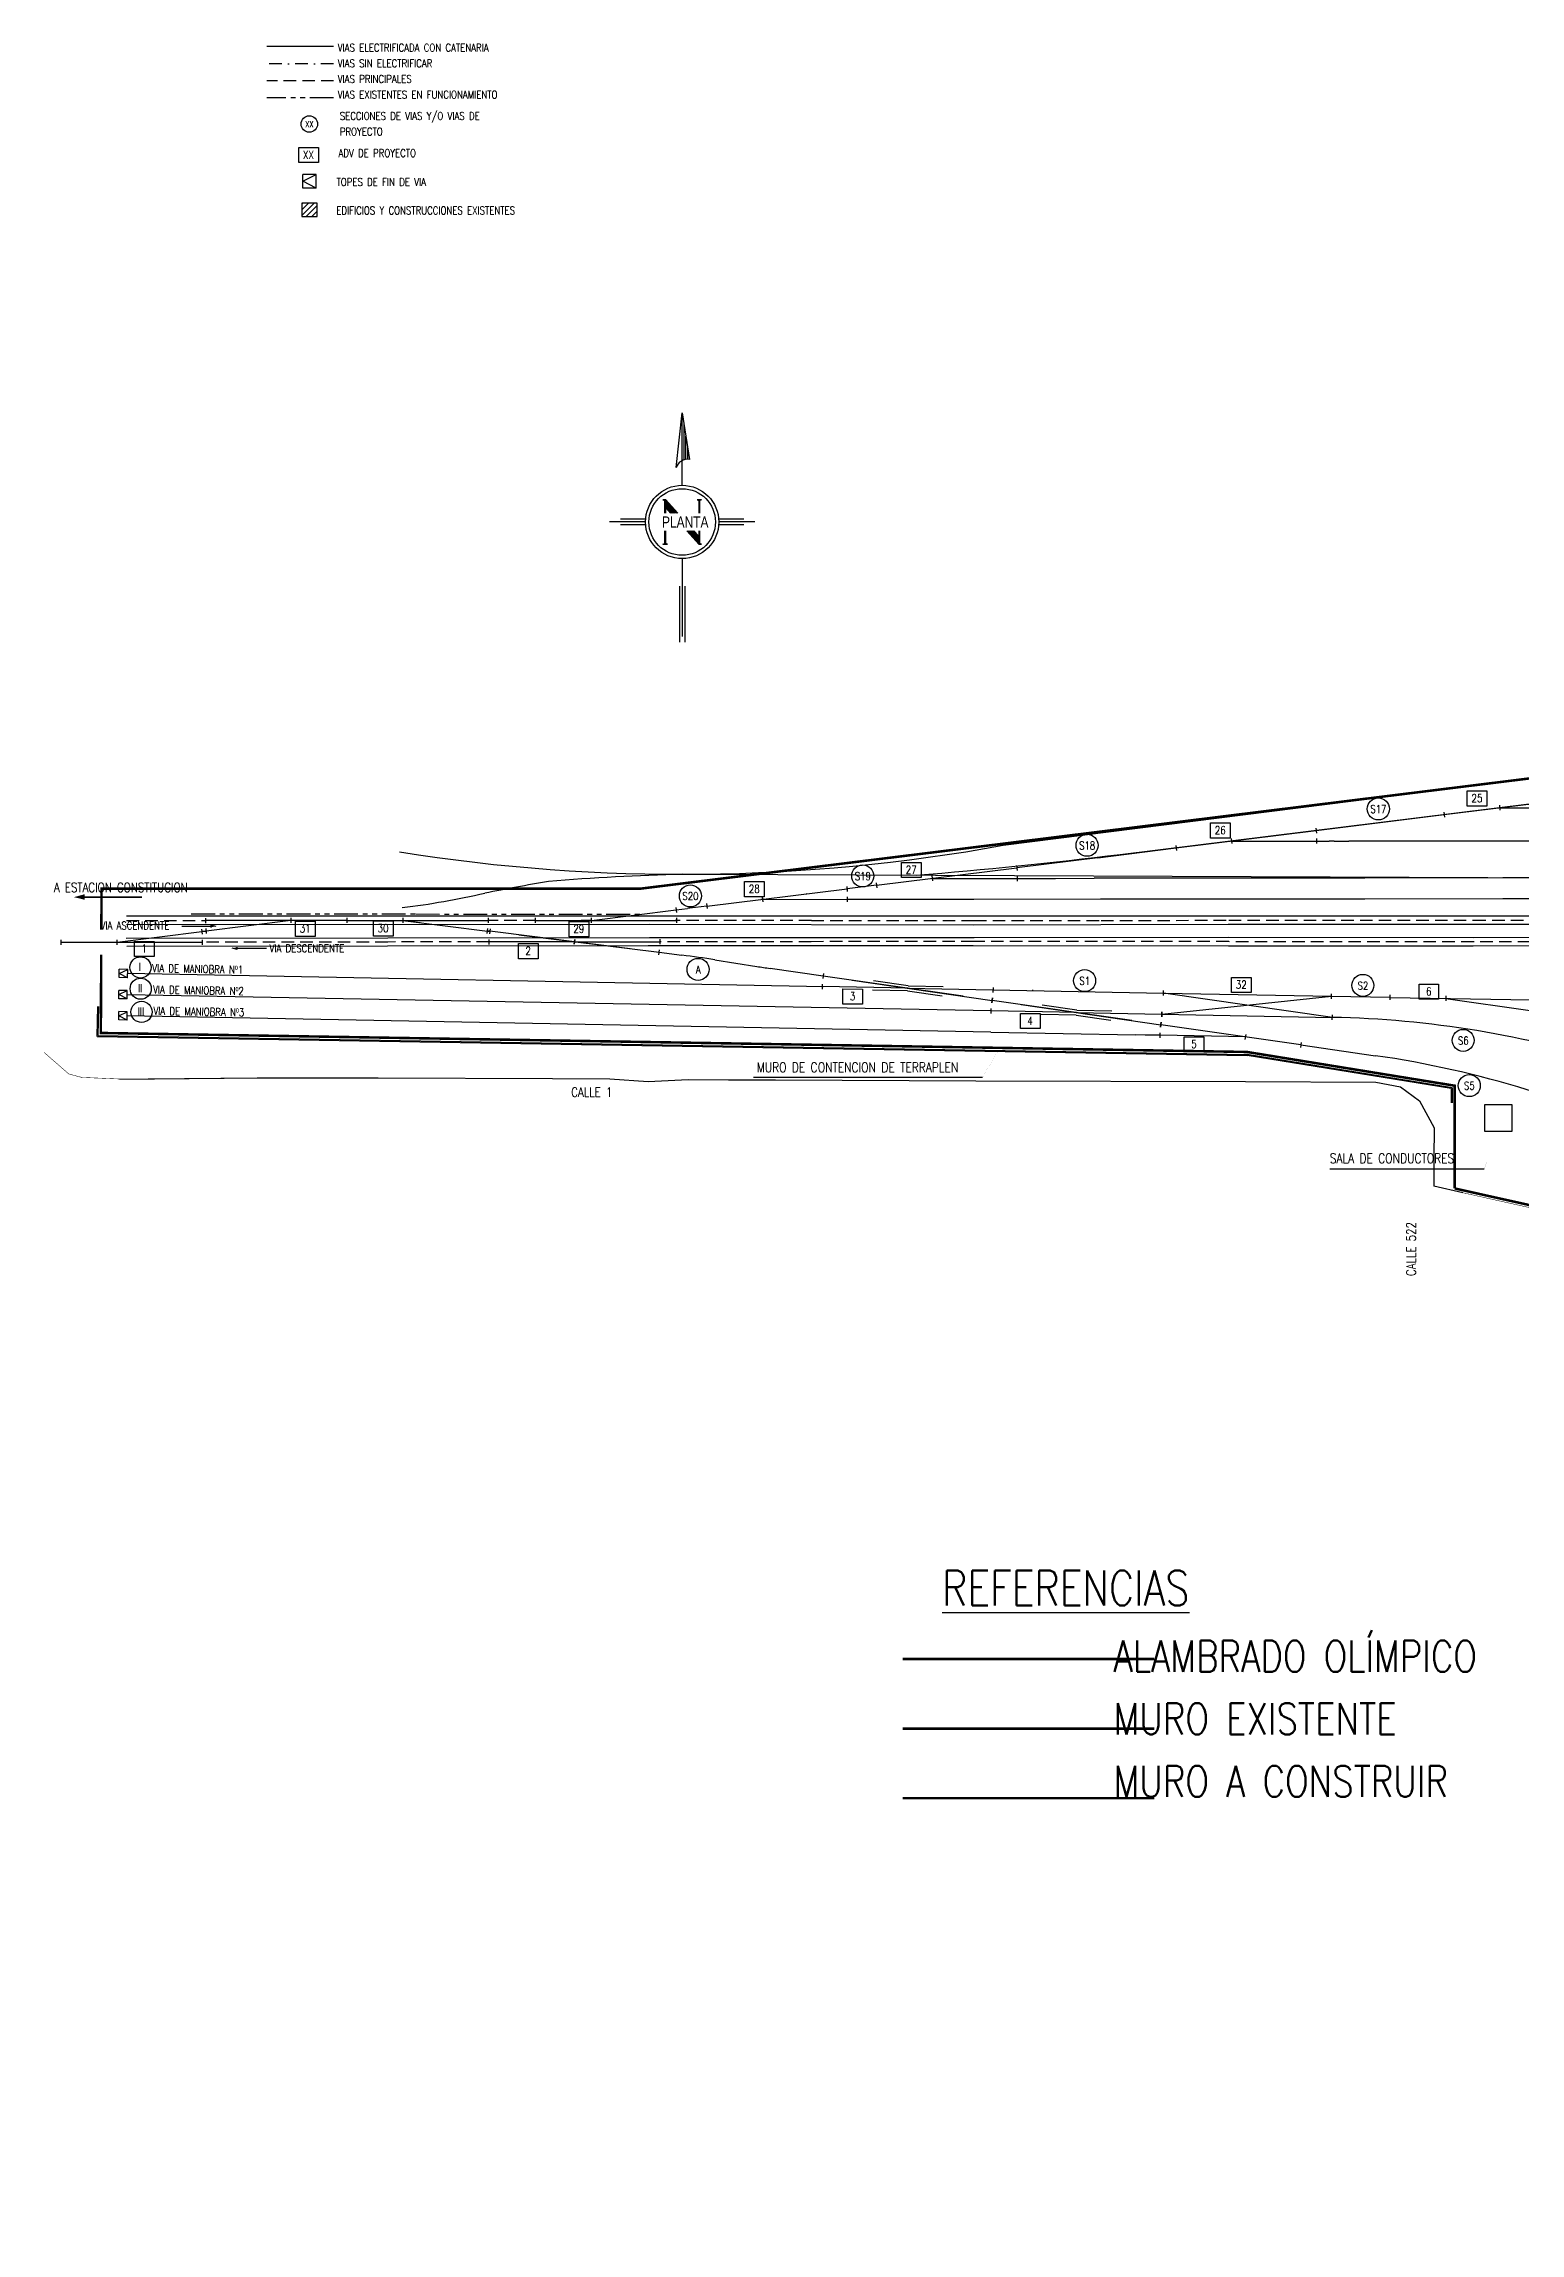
# Model space of a CAD drawing. Header units: millimetres. Extents: x -725228 to 10849, y -8846583 to 5995.
# Drawn here: x 40.7 to 335.9, y 63.8 to 501.6 of the extents above; entities that cross this region are included whole.
import ezdxf
from ezdxf.enums import TextEntityAlignment as Align

# ---------------------------------------------------------------- set-up
doc = ezdxf.new("R2010")
doc.units = ezdxf.units.MM
for name, pattern in [('DASHED2', [0.375, 0.25, -0.125]), ('PHANTOM2', [31.75, 15.875, -3.175, 3.175, -3.175, 3.175, -3.175]), ('TRAZO_Y_PUNTO2', [12.7, 6.35, -3.175, 0, -3.175]), ('TRAZOS', [0.75, 0.5, -0.25])]:
    doc.linetypes.add(name, pattern=pattern)
for name, color, linetype in [('0 - Vias Existentes', 8, 'Continuous'), ('00-FUNDACIONES', 3, 'Continuous'), ('Alambres', 1, 'Continuous'), ('Cambios 1.8', 4, 'Continuous'), ('CI-ALAMBRADO PROYECTO', 252, 'Continuous'), ('ENad-dato 26 dic 14', 141, 'Continuous'), ('ENad-Vias principales', 2, 'Continuous'), ('GE-Background', 252, 'Continuous'), ('GE-Simbologia', 2, 'Continuous'), ('GE-Textos', 3, 'Continuous'), ('GE-Titulos', 4, 'Continuous'), ('M-edif-proy', 1, 'Continuous'), ('ME-RIELES', 240, 'TRAZO_Y_PUNTO2'), ('ME-Vias con catenarias', 30, 'Continuous'), ('MURO DE CONTENCION', 2, 'Continuous'), ('Nombre de secciòn de emparrillado', 70, 'Continuous'), ('NUBE', 2, 'Continuous'), ('referencia', 2, 'Continuous'), ('tijera 1 - 8', 4, 'Continuous'), ('UNIFILAR RIEL EXISTENTE', 140, 'PHANTOM2'), ('unifilar VIAS Ppales', 5, 'DASHED2')]:
    doc.layers.add(name, color=color, linetype=linetype)
doc.styles.add('Romans', font='romans.shx', dxfattribs={"width": 0.8})
doc.styles.add('Romans PF', font='romans.shx', dxfattribs={"width": 0.8})
doc.styles.get("Standard").update_dxf_attribs({"font": 'arial.ttf'})
doc.linetypes.add('LÍMITE1', pattern='A,0.25,-0.1,[133,ltypeshp.shx,S=0.1,R=0,X=-0.1,Y=0],-0.1,1', length=1.45)

# ---------------------------------------------------------------- blocks, each defined once
blk = doc.blocks.new('CB8der')
for p, q in [((0.5, 11.2), (-0.5, 11.2)), ((0, 11.2), (0, -17.05)), ((0, 0), (-2.11, -16.92)), ((0.5, 0), (-0.5, 0)), ((-2.61, -16.86), (-1.62, -16.98)), ((0.5, -17.05), (-0.5, -17.05))]:
    blk.add_line(p, q)
blk = doc.blocks.new('CAMB')
at = {"layer": 'GE-Simbologia', "color": 1}
blk.add_lwpolyline([(6413052.62, 6135476.75), (6413056.55, 6135476.75), (6413056.55, 6135473.72), (6413052.62, 6135473.72)], close=True, dxfattribs=at)
at = {"layer": 'GE-Textos', "style": 'Romans', "width": 0.8}
blk.add_attdef('10', text='', height=1.6, dxfattribs=at).set_placement((6413054.56, 6135474.5), align=Align.CENTER)
blk = doc.blocks.new('Paragolpe')
at = {"layer": 'M-edif-proy'}
for p, q in [((-0.84, 0), (0, 1.68)), ((-0.84, 1.68), (0.84, 1.68)), ((-0.84, 0), (-0.84, 1.68)), ((-0.84, 0), (0.84, 0)), ((0, 1.68), (0.84, 0)), ((0.84, 0), (0.84, 1.68))]:
    blk.add_line(p, q, dxfattribs=at)
blk = doc.blocks.new('FLECHA')
at = {"layer": 'GE-Textos'}
h = blk.add_hatch(color=256, dxfattribs=at)
h.dxf.hatch_style = 1
h.paths.add_polyline_path([(6415966.67, 6135572.82), (6415966.66, 6135571.82), (6415968.66, 6135572.29)])
for p, q in [((6415955.05, 6135572.31), (6415966.66, 6135572.32)), ((6415966.67, 6135572.82), (6415966.66, 6135571.82)), ((6415966.67, 6135572.82), (6415968.66, 6135572.29))]:
    blk.add_line(p, q, dxfattribs=at)
blk = doc.blocks.new('cruce union doble')
at = {"layer": 'tijera 1 - 8'}
for p, q in [((6413336.58, 6135446.97), (6413336.6, 6135447.97)), ((6413353.64, 6135447.15), (6413336.59, 6135447.47)), ((6413336.83, 6135450.08), (6413336.69, 6135449.09)), ((6413364.72, 6135445.55), (6413336.76, 6135449.58)), ((6413342.55, 6135448.75), (6413370.51, 6135444.72)), ((6413353.71, 6135447.65), (6413346.78, 6135448.64)), ((6413353.71, 6135447.65), (6413360.71, 6135447.51)), ((6413370.69, 6135447.33), (6413370.67, 6135446.33)), ((6413353.56, 6135446.66), (6413346.57, 6135446.79)), ((6413353.56, 6135446.66), (6413360.49, 6135445.66)), ((6413353.64, 6135447.15), (6413370.68, 6135446.83)), ((6413370.44, 6135444.22), (6413370.58, 6135445.21))]:
    blk.add_line(p, q, dxfattribs=at)
blk = doc.blocks.new('CbInglesDer')
for p, q in [((-0.5, 17.05), (0.5, 17.05)), ((0, -11.2), (0, 17.05)), ((0, 0), (2.11, 16.92)), ((2.61, 16.86), (1.62, 16.98)), ((0, 11.2), (0, -17.05)), ((0, 0), (-2.11, -16.92)), ((0.5, 0), (-0.5, 0)), ((-0.5, 0), (0.5, 0)), ((-2.61, -16.86), (-1.62, -16.98)), ((0.5, -17.05), (-0.5, -17.05))]:
    blk.add_line(p, q)
blk = doc.blocks.new('tipo de vias')
at = {"layer": 'Nombre de secciòn de emparrillado', "color": 1}
blk.add_circle((-0.14, -0.63), 2.2, dxfattribs=at)
at = {"layer": 'Nombre de secciòn de emparrillado', "style": 'Romans', "width": 0.8}
blk.add_attdef('S10', text='', height=1.56, dxfattribs=at).set_placement((-0.12, -1.45), align=Align.CENTER)
blk = doc.blocks.new('cambio 32')
at = {"layer": 'Cambios 1.8'}
for p, q in [((6413404.43, 6135490.32), (6413438.34, 6135493.91)), ((6413404.77, 6135494.04), (6413404.79, 6135495.04)), ((6413404.78, 6135494.54), (6413438.34, 6135493.91)), ((6413438.53, 6135489.67), (6413404.78, 6135494.54)), ((6413438.33, 6135493.41), (6413438.35, 6135494.41)), ((6413404.43, 6135490.32), (6413438.53, 6135489.67)), ((6413438.52, 6135489.17), (6413438.54, 6135490.17))]:
    blk.add_line(p, q, dxfattribs=at)
at = {"layer": 'Cambios 1.8', "color": 4}
blk.add_line((6413404.42, 6135489.82), (6413404.44, 6135490.82), dxfattribs=at)
blk = doc.blocks.new('NORTE')
at = {"layer": 'GE-Simbologia'}
for p, q in [((6412577.34, 6135585.54), (6412578.54, 6135596.5)), ((6412578.54, 6135596.5), (6412580.03, 6135587.18)), ((6412578.54, 6135582.01), (6412578.54, 6135596.5)), ((6412578.91, 6135587.12), (6412578.91, 6135594.17)), ((6412579.29, 6135587.2), (6412579.29, 6135591.84)), ((6412579.66, 6135587.22), (6412579.66, 6135589.51)), ((6412575.26, 6135579.1), (6412574.7, 6135579.1)), ((6412574.7, 6135579.1), (6412575.04, 6135578.99)), ((6412575.04, 6135578.99), (6412575.04, 6135576.47)), ((6412575.15, 6135579.1), (6412575.15, 6135576.47)), ((6412575.26, 6135579.1), (6412577.65, 6135576.47)), ((6412575.26, 6135576.47), (6412575.26, 6135579.1)), ((6412575.26, 6135578.88), (6412577.45, 6135576.47)), ((6412575.26, 6135578.65), (6412577.24, 6135576.47)), ((6412581.53, 6135579.1), (6412581.87, 6135578.99)), ((6412582.43, 6135579.1), (6412581.53, 6135579.1)), ((6412581.87, 6135579.1), (6412581.87, 6135576.47)), ((6412581.98, 6135579.1), (6412581.98, 6135576.47)), ((6412582.43, 6135579.1), (6412582.09, 6135578.99)), ((6412582.09, 6135576.47), (6412582.09, 6135579.1)), ((6412571.21, 6135574.68), (6412563.98, 6135574.68)), ((6412571.24, 6135575.24), (6412566.22, 6135575.24)), ((6412575.26, 6135578.43), (6412577.04, 6135576.47)), ((6412575.26, 6135578.2), (6412576.84, 6135576.47)), ((6412575.26, 6135577.98), (6412576.63, 6135576.47)), ((6412575.26, 6135577.76), (6412576.43, 6135576.47)), ((6412575.26, 6135577.53), (6412576.23, 6135576.47)), ((6412590.86, 6135575.24), (6412585.85, 6135575.24)), ((6412593.1, 6135574.68), (6412585.87, 6135574.68)), ((6412571.24, 6135574.12), (6412566.22, 6135574.12)), ((6412574.7, 6135570.25), (6412575.04, 6135570.36)), ((6412574.7, 6135570.25), (6412575.6, 6135570.25)), ((6412575.04, 6135572.88), (6412575.04, 6135570.25)), ((6412575.15, 6135572.88), (6412575.15, 6135570.25)), ((6412575.26, 6135570.25), (6412575.26, 6135572.88)), ((6412575.6, 6135570.25), (6412575.26, 6135570.36)), ((6412579.48, 6135572.88), (6412581.87, 6135570.25)), ((6412579.68, 6135572.88), (6412581.87, 6135570.48)), ((6412579.89, 6135572.88), (6412581.87, 6135570.7)), ((6412580.09, 6135572.88), (6412581.87, 6135570.92)), ((6412580.29, 6135572.88), (6412581.87, 6135571.15)), ((6412580.5, 6135572.88), (6412581.87, 6135571.37)), ((6412580.7, 6135572.88), (6412581.87, 6135571.6)), ((6412580.9, 6135572.88), (6412581.87, 6135571.82)), ((6412581.87, 6135572.88), (6412581.87, 6135570.25)), ((6412581.87, 6135570.25), (6412582.43, 6135570.25)), ((6412581.98, 6135572.88), (6412581.98, 6135570.25)), ((6412582.09, 6135570.36), (6412582.09, 6135572.88)), ((6412582.43, 6135570.25), (6412582.09, 6135570.36)), ((6412590.86, 6135574.12), (6412585.85, 6135574.12)), ((6412578.54, 6135567.35), (6412578.54, 6135551.76)), ((6412577.98, 6135561.82), (6412577.98, 6135550.64)), ((6412579.1, 6135561.82), (6412579.1, 6135550.64))]:
    blk.add_line(p, q, dxfattribs=at)
for radius in [7.33, 6.66]:
    blk.add_circle((6412578.54, 6135574.68), radius, dxfattribs=at)
blk.add_arc((6412579.6, 6135584.86), 2.35, 79.3384, 163.3906, dxfattribs=at)
at = {"layer": 'GE-Simbologia', "width": 0.762214}
blk.add_text('PLANTA', height=2.24, dxfattribs=at).set_placement((6412574.51, 6135573.55), (6412583.8, 6135573.55), align=Align.FIT)
blk = doc.blocks.new('vias ident')
at = {"layer": 'GE-Textos', "color": 1}
blk.add_circle((6413556.11, 6135559.38), 2.12, dxfattribs=at)
at = {"layer": 'GE-Textos', "style": 'Romans', "width": 0.8}
blk.add_attdef('AC1', text='', height=1.56, dxfattribs=at).set_placement((6413555.99, 6135558.7), align=Align.CENTER)
blk = doc.blocks.new('A$C245914C0')
for p, q in [((-533.96, 135.78), (154.6, 221.15)), ((-533.96, 135.78), (154.6, 221.15)), ((-557.32, 137.62), (-213.72, 181.13)), ((-557.32, 137.62), (-213.72, 181.13)), ((-618.18, 131.82), (87.65, 128.85)), ((-618.18, 131.82), (87.65, 128.85))]:
    blk.add_line(p, q)
for centre, radius, start, end in [((-621.53, 490.31), 358.49, 260.9342, 280.3174), ((-648.48, 1060.2), 931.48, 274.54161, 277.06173), ((-609.96, -331.12), 463.08, 91.4209, 94.7431), ((-697.45, 287.71), 163.78, 277.0063, 282.8683), ((-546.51, -461.23), 600.29, 99.75854, 100.99286)]:
    blk.add_arc(centre, radius, start, end)

msp = doc.modelspace()

# ---------------------------------------------------------------- hatches: boundary and pattern name
at = {"layer": 'GE-Background'}
h = msp.add_hatch(dxfattribs=at)
h.set_pattern_fill('ANSI31', color=256, scale=0.25)
h.paths.add_polyline_path([(95.41, 469.705), (92.32, 469.705), (92.32, 467.031), (95.41, 467.031)])
at = {"layer": 'GE-Textos'}
h = msp.add_hatch(color=256, dxfattribs=at)
h.dxf.hatch_style = 1
h.paths.add_polyline_path([(48.749, 331.488), (48.762, 330.488), (46.755, 330.961)])

# ---------------------------------------------------------------- linework, layer by layer
at = {"layer": 'Alambres', "color": 50, "linetype": 'TRAZO_Y_PUNTO2', "ltscale": 0.8, "const_width": 0.5}
for points in [[(526.87, 64.321), (524.953, 171.72), (466.643, 214.434), (402.595, 254.747), (399.65, 255.601), (322.814, 272.724)], [(262.742, 164.727), (237.612, 164.728), (212.483, 164.727)]]:
    msp.add_lwpolyline(points, dxfattribs=at)
at = {"layer": 'Alambres', "color": 90, "linetype": 'TRAZOS', "ltscale": 7, "const_width": 0.5}
msp.add_lwpolyline([(262.741, 150.818), (237.612, 150.819), (212.483, 150.818)], dxfattribs=at)
at = {"layer": 'CI-ALAMBRADO PROYECTO', "color": 10, "linetype": 'LÍMITE1', "ltscale": 6, "const_width": 0.5}
for points in [[(52.248, 324.436), (52.288, 332.652), (160, 332.652), (413.037, 364.028), (413.343, 360.952)], [(52.248, 324.436), (52.288, 332.652), (160, 332.652), (413.037, 364.028), (413.343, 360.952)], [(322.814, 272.724), (322.821, 293.265), (281.327, 300.006), (52.149, 303.806), (52.224, 319.436)], [(262.742, 178.636), (250.139, 178.637), (212.483, 178.636)]]:
    msp.add_lwpolyline(points, dxfattribs=at)
at = {"layer": 'ENad-dato 26 dic 14'}
for p, q in [((55.922, 294.601), (83.757, 294.856)), ((83.757, 294.856), (107.58, 294.808)), ((107.58, 294.808), (142.442, 294.681)), ((142.442, 294.681), (153.915, 294.621)), ((153.915, 294.621), (161.548, 294.075)), ((161.548, 294.075), (169.588, 294.492)), ((169.588, 294.492), (177.648, 294.466)), ((177.648, 294.466), (187.015, 294.427)), ((187.015, 294.427), (227.092, 294.225)), ((227.092, 294.225), (281.001, 294.109)), ((281.001, 294.109), (307.029, 293.988)), ((307.029, 293.988), (311.957, 293.04)), ((311.957, 293.04), (315.777, 290.254)), ((315.777, 290.254), (318.682, 284.853)), ((318.682, 284.853), (318.656, 278.776))]:
    msp.add_line(p, q, dxfattribs=at)
at = {"layer": 'ENad-Vias principales', "ltscale": 0.2}
for points in [[(550.567, 325.641), (520.532, 325.532), (450.13, 325.497), (326.558, 325.493), (277.545, 325.494), (226.62, 325.39), (161.749, 325.46), (57.253, 325.433)], [(550.723, 327.275), (520.72, 327.235), (450.224, 327.17), (326.589, 327.177), (277.64, 327.181), (226.712, 327.155), (161.766, 327.145), (57.306, 327.137)], [(57.241, 322.763), (161.856, 322.882), (226.74, 322.917)], [(561.933, 321.336), (520.158, 321.642), (450.094, 321.256), (326.517, 321.167), (277.59, 321.191), (226.553, 321.228), (161.592, 321.205), (57.376, 321.119)], [(226.74, 322.917), (277.681, 322.928), (326.641, 322.867), (390.443, 322.946), (450.145, 322.917), (520.581, 322.929), (560.299, 323.028)]]:
    msp.add_lwpolyline(points, dxfattribs=at)
at = {"layer": 'GE-Background'}
for p, q in [((51.437, 303.118), (51.537, 309.117)), ((51.641, 303.315), (51.737, 309.114)), ((51.437, 303.118), (281.316, 299.307)), ((51.641, 303.315), (281.319, 299.507)), ((322.121, 292.674), (281.316, 299.307)), ((322.321, 292.845), (281.319, 299.507)), ((322.121, 292.674), (322.11, 289.845)), ((322.321, 292.845), (322.31, 289.845)), ((318.657, 279.005), (318.632, 273.157)), ((324.452, 271.86), (318.632, 273.157))]:
    msp.add_line(p, q, dxfattribs=at)
at = {"layer": 'GE-Background', "const_width": 0.1}
for points in [[(55.925, 294.601), (48.296, 294.926), (45.72, 295.627), (40.792, 299.925)], [(55.922, 294.601), (83.757, 294.856), (107.58, 294.808), (142.442, 294.681), (153.915, 294.621), (161.548, 294.075), (169.588, 294.492), (187.015, 294.427), (227.092, 294.225)], [(318.657, 279.005), (318.682, 284.853), (315.777, 290.254), (311.957, 293.04), (307.029, 293.988), (290.268, 294.066), (276.47, 294.119), (264.262, 294.145), (263.924, 294.145), (227.092, 294.225)], [(324.452, 271.86), (318.632, 273.157), (318.657, 279.005)], [(697.421, 112.879), (697.299, 63.897), (526.361, 64.322), (524.461, 171.298), (466.335, 214.039), (402.358, 254.307), (399.65, 255.101), (324.452, 271.86)]]:
    msp.add_lwpolyline(points, dxfattribs=at)
at = {"layer": 'GE-Background', "color": 2}
msp.add_lwpolyline([(328.816, 289.498), (334.216, 289.498), (334.216, 284.098), (328.816, 284.098)], close=True, dxfattribs=at)
at = {"layer": 'GE-Simbologia'}
for p, q in [((72.326, 324.071), (73.233, 324.185)), ((146.826, 322.03), (146.828, 322.03))]:
    msp.add_line(p, q, dxfattribs=at)
at = {"layer": 'GE-Simbologia', "color": 2}
for p, q in [((182.605, 294.992), (228.441, 294.992)), ((297.825, 276.621), (328.728, 276.621))]:
    msp.add_line(p, q, dxfattribs=at)
at = {"layer": 'GE-Simbologia', "color": 2, "const_width": 0.01}
for points in [[(228.441, 294.992), (231.564, 300.332)], [(328.728, 276.621), (331.234, 284.098)]]:
    msp.add_lwpolyline(points, dxfattribs=at)
at = {"layer": 'GE-Textos'}
for p, q in [((48.749, 331.488), (48.762, 330.488)), ((60.369, 330.937), (48.755, 330.988)), ((48.755, 330.98), (60.369, 330.946)), ((247.215, 307.878), (247.215, 307.878))]:
    msp.add_line(p, q, dxfattribs=at)
at = {"layer": 'ME-RIELES', "ltscale": 0.4}
msp.add_line((98.686, 497.555), (85.348, 497.555), dxfattribs=at)
at = {"layer": 'ME-Vias con catenarias'}
for p, q in [((98.686, 501.055), (85.348, 501.055)), ((251.473, 338.831), (235.258, 336.801)), ((251.473, 338.831), (267.108, 340.79)), ((207.221, 333.337), (201.327, 332.613)), ((167.177, 328.415), (169.458, 328.7)), ((173.287, 329.171), (169.903, 328.756)), ((184.404, 330.536), (184.112, 330.5)), ((292.052, 301.415), (306.985, 299.262))]:
    msp.add_line(p, q, dxfattribs=at)
at = {"layer": 'ME-Vias con catenarias', "ltscale": 0.5}
for p, q in [((295.272, 342.165), (297.694, 342.164)), ((298.75, 342.161), (300.491, 342.151)), ((883.472, 342.147), (301.643, 342.147)), ((235.387, 334.686), (241.561, 334.677)), ((243.014, 334.68), (250.713, 334.725)), ((251.97, 334.729), (251.589, 334.728)), ((277.249, 334.766), (251.97, 334.729)), ((304.837, 334.783), (277.249, 334.766)), ((332.427, 334.801), (304.837, 334.783)), ((391.226, 334.806), (332.427, 334.801)), ((73.235, 324.173), (72.328, 324.06)), ((112.435, 326.295), (112.433, 326.295)), ((112.553, 326.28), (112.549, 326.28)), ((115.971, 325.856), (114.479, 326.041)), ((129.471, 324.183), (129.905, 324.128)), ((129.905, 324.128), (129.471, 324.181)), ((163.746, 319.931), (168.335, 319.362)), ((196.696, 313.059), (57.508, 315.678)), ((174.921, 318.433), (183.283, 317.113)), ((196.588, 315.176), (185.949, 316.71)), ((230.168, 308.199), (57.428, 311.449)), ((230.511, 312.423), (264.605, 311.781)), ((298.172, 311.15), (309.844, 310.93)), ((230.089, 303.97), (57.349, 307.22)), ((230.089, 303.97), (258.988, 303.426)), ((260.949, 303.39), (259.03, 303.425)), ((263.919, 303.334), (260.991, 303.389))]:
    msp.add_line(p, q, dxfattribs=at)
at = {"layer": 'ME-Vias con catenarias'}
msp.add_lwpolyline([(295.142, 344.28), (300.97, 345.004), (320.698, 347.453)], dxfattribs=at)
at = {"layer": 'ME-Vias con catenarias', "ltscale": 0.5}
msp.add_lwpolyline([(897.184, 332.838), (893.498, 332.375, -0.0311822), (868.626, 330.813), (740.978, 330.77), (659.645, 330.742), (608.072, 330.733), (556.498, 330.724), (520.185, 330.642), (485.122, 330.627), (450.06, 330.612), (391.227, 330.606), (332.427, 330.601), (304.84, 330.583), (277.252, 330.566), (251.976, 330.529), (226.7, 330.492), (209.356, 330.5, 0.0013615), (208.267, 330.498), (207.004, 330.491, -0.0017959), (205.567, 330.489), (201.454, 330.498)], format="xyb", dxfattribs=at)
for centre, start, end in [((297.598, 142.164), 89.66999, 89.97252), ((301.643, 542.147), 269.66999, 270), ((241.848, 534.677), 269.91771, 270.3339), ((251.879, 134.729), 90.0831, 90.3339), ((143.719, 120.882), 81.02474, 82.9302), ((214.485, 514.664), 261.02474, 261.79714), ((234.611, 112.31), 88.87257, 88.92215), ((262.75, 503.391), 268.92215, 268.93429), ((257.229, 103.424), 88.92215, 88.93429)]:
    msp.add_arc(centre, 200, start, end, dxfattribs=at)
at = {"layer": 'ME-Vias con catenarias'}
for centre, start, end in [((194.275, 130.246), 96.99925, 97.12784), ((294.594, 106.951), 72.28482, 88.92215), ((278.449, 101.308), 63.98859, 81.79714)]:
    msp.add_arc(centre, 200, start, end, dxfattribs=at)
at = {"layer": 'MURO DE CONTENCION', "ltscale": 0.2}
msp.add_line((322.312, 290.271), (322.112, 290.272), dxfattribs=at)
at = {"layer": 'NUBE'}
for p, q in [((201.327, 327.151), (201.327, 327.151)), ((207.222, 327.152), (207.222, 327.152)), ((235.266, 327.159), (235.266, 327.159))]:
    msp.add_line(p, q, dxfattribs=at)
at = {"layer": 'referencia'}
msp.add_lwpolyline([(95.41, 469.705), (92.32, 469.705), (92.32, 467.031), (95.41, 467.031)], close=True, dxfattribs=at)
at = {"layer": 'UNIFILAR RIEL EXISTENTE', "ltscale": 0.3}
for p, q in [((98.686, 490.736), (85.348, 490.736)), ((70.219, 327.652), (115.107, 327.595)), ((115.107, 327.595), (159.994, 327.539))]:
    msp.add_line(p, q, dxfattribs=at)
at = {"layer": 'UNIFILAR RIEL EXISTENTE'}
for p, q in [((218.406, 334.71), (218.338, 334.702)), ((193.267, 331.627), (193.237, 331.62))]:
    msp.add_line(p, q, dxfattribs=at)
at = {"layer": 'unifilar VIAS Ppales', "ltscale": 10}
for p, q in [((98.686, 494.191), (85.348, 494.191)), ((57.28, 326.285), (73.103, 326.288)), ((194.212, 326.288), (226.714, 326.272)), ((226.714, 326.272), (252.129, 326.305)), ((252.129, 326.305), (277.641, 326.337)), ((277.641, 326.337), (326.574, 326.335)), ((326.574, 326.335), (388.375, 326.334)), ((109.516, 321.992), (72.46, 321.956)), ((129.776, 322.013), (109.516, 321.992)), ((194.185, 322.058), (163.876, 322.046)), ((226.646, 322.073), (194.185, 322.058)), ((277.635, 322.059), (226.646, 322.073)), ((326.579, 322.017), (277.635, 322.059)), ((390.444, 322.079), (326.579, 322.017))]:
    msp.add_line(p, q, dxfattribs=at)
at = {"layer": 'unifilar VIAS Ppales', "const_width": 0.001}
msp.add_lwpolyline([(90.153, 326.291), (90.153, 326.291)], close=True, dxfattribs=at)
msp.add_lwpolyline([(112.551, 326.295), (112.553, 326.295)], dxfattribs=at)
at = {"layer": 'unifilar VIAS Ppales', "ltscale": 10}
for points in [[(139.059, 326.299), (129.603, 326.297)], [(150.269, 326.301), (148.177, 326.301)], [(194.212, 326.288), (166.971, 326.3)]]:
    msp.add_lwpolyline(points, dxfattribs=at)
at = {"layer": 'unifilar VIAS Ppales', "color": 5, "ltscale": 10}
msp.add_lwpolyline([(161.766, 326.303), (161.766, 326.303)], dxfattribs=at)

# ---------------------------------------------------------------- block references
msp.add_blockref('NORTE', (-6412410.17, -6135168.716))
for p, xscale, yscale, zscale, rotation in [((-3219049.891, -3055768.673), 0.5, 0.5, 0.5, 359.7915328183228), ((3211345.827, 3064670.097), 0.4999999999999999, 0.4999999999999999, 0.4999999999999999, 179.9386492150385)]:
    msp.add_blockref('FLECHA', p, dxfattribs=dict(xscale=xscale, yscale=yscale, zscale=zscale, rotation=rotation))
at = {"layer": '0 - Vias Existentes', "color": 1}
msp.add_blockref('A$C245914C0', (789.887, 203.714), dxfattribs=at)
at = {"layer": '00-FUNDACIONES'}
for p in [(-6413140.171, -6135134.407), (-6413106.42, -6135139.272)]:
    msp.add_blockref('cruce union doble', p, dxfattribs=at)
at = {"layer": 'Cambios 1.8'}
for p, rotation in [((331.812, 348.84), 97.11605413804094), ((278.222, 342.173), 97.09753479301416), ((218.337, 334.71), 97.04272999484868), ((184.404, 330.536), 96.99925293332488), ((112.553, 326.295), 90.00964527273813), ((321.041, 310.714), 88.9394081532367)]:
    msp.add_blockref('CB8der', p, dxfattribs=dict(at, rotation=rotation))
at = {"layer": 'Cambios 1.8', "xscale": -1, "rotation": 90.00281958018039}
msp.add_blockref('CB8der', (150.259, 326.3), dxfattribs=at)
at = {"layer": 'GE-Simbologia'}
ref = msp.add_blockref('CAMB', (-6412960.918, -6134995.902), dxfattribs=at)
ref.add_attrib('C10', 'XX', dxfattribs={"layer": 'GE-Textos', "height": 1.6, "style": 'Romans', "width": 0.8}).set_placement((93.643, 478.597), align=Align.CENTER)
for p, values in [((307.692, 349.23), {'S10': 'S17'}), ((249.463, 341.95), {'S10': 'S18'}), ((204.616, 335.82), {'S10': 'S19'}), ((170.151, 331.841), {'S10': 'S20'}), ((171.695, 317.142), {'S10': 'A'}), ((248.972, 314.896), {'S10': 'S1'}), ((304.596, 313.937), {'S10': 'S2'}), ((324.652, 302.96), {'S10': 'S6'}), ((325.865, 293.916), {'S10': 'S5'})]:
    msp.add_blockref('tipo de vias', p, dxfattribs=at).add_auto_attribs(values)
ref = msp.add_blockref('CAMB', (-6412727.287, -6135124.552), dxfattribs=at)
ref.add_attrib('C10', '25', dxfattribs={"layer": 'GE-Textos', "height": 1.6, "style": 'Romans', "width": 0.8}).set_placement((327.274, 349.948), align=Align.CENTER)
ref = msp.add_blockref('CAMB', (-6412778.609, -6135130.953), dxfattribs=at)
ref.add_attrib('C10', '26', dxfattribs={"layer": 'GE-Textos', "height": 1.6, "style": 'Romans', "width": 0.8}).set_placement((275.952, 343.546), align=Align.CENTER)
ref = msp.add_blockref('CAMB', (-6412840.392, -6135138.865), dxfattribs=at)
ref.add_attrib('C10', '27', dxfattribs={"layer": 'GE-Textos', "height": 1.6, "style": 'Romans', "width": 0.8}).set_placement((214.169, 335.635), align=Align.CENTER)
ref = msp.add_blockref('CAMB', (-6412871.775, -6135142.681), dxfattribs=at)
ref.add_attrib('C10', '28', dxfattribs={"layer": 'GE-Textos', "height": 1.6, "style": 'Romans', "width": 0.8}).set_placement((182.786, 331.818), align=Align.CENTER)
ref = msp.add_blockref('CAMB', (-6435242.613, -6111776.536), dxfattribs=dict(at, rotation=359.7915328183228))
ref.add_attrib('C10', '31', dxfattribs={"layer": 'GE-Textos', "height": 1.6, "style": 'Romans', "width": 0.8}).set_placement((92.997, 323.898), align=Align.CENTER)
ref = msp.add_blockref('CAMB', (-6412945.983, -6135150.557), dxfattribs=at)
ref.add_attrib('C10', '30', dxfattribs={"layer": 'GE-Textos', "height": 1.6, "style": 'Romans', "width": 0.8}).set_placement((108.578, 323.942), align=Align.CENTER)
ref = msp.add_blockref('CAMB', (-6412906.848, -6135150.669), dxfattribs=at)
ref.add_attrib('C10', '29', dxfattribs={"layer": 'GE-Textos', "height": 1.6, "style": 'Romans', "width": 0.8}).set_placement((147.713, 323.83), align=Align.CENTER)
ref = msp.add_blockref('CAMB', (-6435274.81, -6111780.556), dxfattribs=dict(at, rotation=359.7915328183228))
ref.add_attrib('C10', '1', dxfattribs={"layer": 'GE-Textos', "height": 1.6, "style": 'Romans', "width": 0.8}).set_placement((60.8, 319.878), align=Align.CENTER)
ref = msp.add_blockref('CAMB', (-6412916.983, -6135155.083), dxfattribs=at)
ref.add_attrib('C10', '2', dxfattribs={"layer": 'GE-Textos', "height": 1.6, "style": 'Romans', "width": 0.8}).set_placement((137.578, 319.416), align=Align.CENTER)
ref = msp.add_blockref('CAMB', (-6435133.159, -6111790.093), dxfattribs=dict(at, rotation=359.7915328183228))
ref.add_attrib('C10', '3', dxfattribs={"layer": 'GE-Textos', "height": 1.6, "style": 'Romans', "width": 0.8}).set_placement((202.451, 310.341), align=Align.CENTER)
at = {"layer": 'GE-Simbologia', "color": 1}
msp.add_blockref('cambio 32', (-6413140.171, -6135182.758), dxfattribs=at)
at = {"layer": 'GE-Simbologia'}
ref = msp.add_blockref('CAMB', (-6435055.463, -6111787.763), dxfattribs=dict(at, rotation=359.7915328183228))
ref.add_attrib('C10', '32', dxfattribs={"layer": 'GE-Textos', "height": 1.6, "style": 'Romans', "width": 0.8}).set_placement((280.148, 312.671), align=Align.CENTER)
ref = msp.add_blockref('CAMB', (-6412736.937, -6135163.187), dxfattribs=at)
ref.add_attrib('C10', '6', dxfattribs={"layer": 'GE-Textos', "height": 1.6, "style": 'Romans', "width": 0.8}).set_placement((317.624, 311.312), align=Align.CENTER)
ref = msp.add_blockref('CAMB', (-6412816.628, -6135169.046), dxfattribs=at)
ref.add_attrib('C10', '4', dxfattribs={"layer": 'GE-Textos', "height": 1.6, "rotation": 0.20847, "style": 'Romans', "width": 0.8}).set_placement((237.934, 305.453), align=Align.CENTER)
ref = msp.add_blockref('CAMB', (-6412783.861, -6135173.711), dxfattribs=at)
ref.add_attrib('C10', '5', dxfattribs={"layer": 'GE-Textos', "height": 1.6, "rotation": 0.20847, "style": 'Romans', "width": 0.8}).set_placement((270.699, 300.79), align=Align.CENTER)
at = {"layer": 'GE-Textos'}
for p, values in [((-6413496.029, -6135242.466), {'AC1': 'I'}), ((-6413495.988, -6135246.73), {'AC1': 'II'}), ((-6413495.826, -6135251.359), {'AC1': 'III'})]:
    msp.add_blockref('vias ident', p, dxfattribs=at).add_auto_attribs(values)
at = {"layer": 'M-edif-proy', "xscale": 1.6, "yscale": 1.6, "zscale": 1.6, "rotation": 89.9999999999992}
msp.add_blockref('Paragolpe', (95.228, 474.078), dxfattribs=at)
at = {"layer": 'M-edif-proy', "rotation": 88.92215257575769}
for p in [(57.508, 315.678), (57.428, 311.449), (57.413, 307.218)]:
    msp.add_blockref('Paragolpe', p, dxfattribs=at)
at = {"layer": 'Nombre de secciòn de emparrillado', "xscale": 0.75, "yscale": 0.75, "zscale": 0.75}
msp.add_blockref('tipo de vias', (93.935, 486), dxfattribs=at).add_auto_attribs({'S10': 'XX'})
at = {"layer": 'tijera 1 - 8', "xscale": -1}
for name, p, rotation in [('CB8der', (55.41, 321.939), 90.05640753505854), ('CB8der', (90.153, 326.291), 270.0096480775716), ('CbInglesDer', (146.826, 322.029), 82.9302003802148), ('CB8der', (280.966, 303.013), 261.7971361456788)]:
    msp.add_blockref(name, p, dxfattribs=dict(at, rotation=rotation))

# ---------------------------------------------------------------- texts
at = {"layer": 'GE-Titulos', "attachment_point": 4, "line_spacing_factor": 1.200001, "style": 'Romans PF'}
for s, insert, char_height, width in [('{\\H0.625x;\\L\\C3;\\P\\lVIAS ELECTRIFICADA CON CATENARIA\\PVIAS SIN ELECTRIFICAR\\PVIAS PRINCIPALES\\PVIAS EXISTENTES EN FUNCIONAMIENTO}', (99.511, 497.66), 2.5, 44.15306), ('{\\H0.625x;\\L\\C3;\\P\\lSECCIONES DE VIAS Y/O VIAS DE PROYECTO}', (99.931, 487.141), 2.5, 31.84016), ('{\\H0.625x;\\L\\C3;\\P\\lADV DE PROYECTO}', (99.664, 481.271), 2.5, 31.84016), ('{\\H0.625x;\\C3;TOPES DE FIN DE VIA}', (99.272, 473.942), 2.5, 178.38895), ('{\\H0.75x;\\L\\P\\H0.83333x;\\l\\C3;EDIFICIOS Y CONSTRUCCIONES EXISTENTES}', (99.222, 470.117), 2.5, 52.09083), ('{\\H0.75x;A ESTACION CONSTITUCION}', (42.769, 332.917), 2.5, 178.38895), ('{\\H0.625x;\\C3;VIA ASCENDENTE}', (52.079, 325.279), 2.5, 178.38895), ('{\\H0.625x;\\C3;VIA DESCENDENTE}', (85.865, 320.716), 2.5, 178.38895), ('{\\H0.625x;\\C3;MURO DE CONTENCION DE TERRAPLEN}', (183.273, 296.944), 3.125, 222.98619), ('{\\H0.75x;CALLE 1}', (146.183, 291.976), 2.5, 178.38895), ('{\\H0.625x;\\C3;SALA DE CONDUCTORES}', (297.825, 278.738), 3.125, 222.98619), ('{\\H0.7x;\\LREFERENCIAS\\P\\H0.89285x;\\l\\C3;          ALAMBRADO OLÍMPICO\\P          MURO EXISTENTE\\P          MURO A CONSTRUIR}', (220.333, 173.698), 10, 713.55582)]:
    msp.add_mtext(s, dxfattribs=dict(at, insert=insert, char_height=char_height, width=width))
at = {"layer": 'GE-Titulos', "char_height": 2.5, "attachment_point": 4, "line_spacing_factor": 1.200001, "style": 'Romans PF'}
for s, insert, width, rotation in [('{\\H0.625x;\\C3;VIA DE MANIOBRA Nº1}', (62.439, 316.777), 22.33274, 358.93848), ('{\\H0.625x;\\C3;VIA DE MANIOBRA Nº2}', (62.576, 312.498), 22.33274, 358.93848), ('{\\H0.625x;\\C3;VIA DE MANIOBRA Nº3}', (62.656, 308.24), 22.33274, 358.93848), ('{\\H0.75x;CALLE 522}', (314.092, 255.203), 178.38895, 90)]:
    msp.add_mtext(s, dxfattribs=dict(at, insert=insert, width=width, rotation=rotation))

doc.saveas('drawing.dxf')
